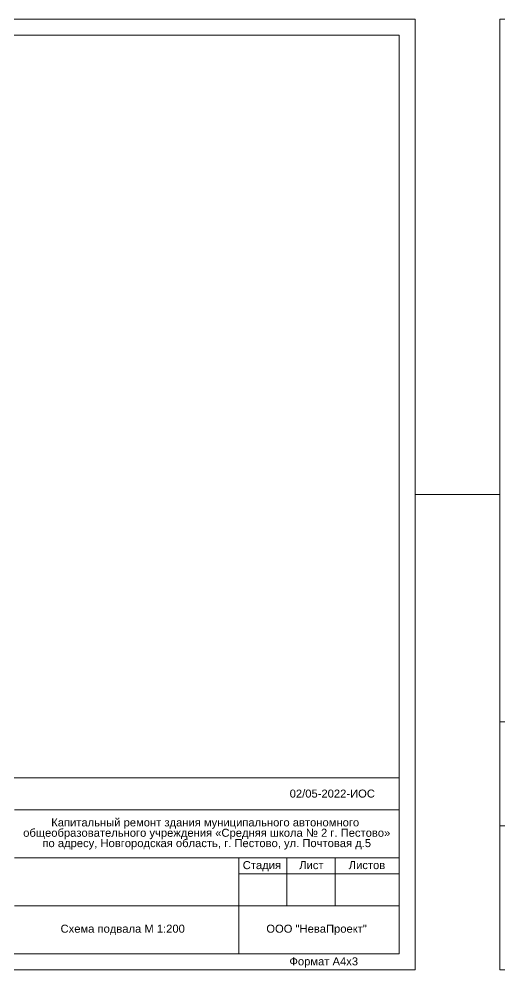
# Model space of a CAD drawing. Header units: millimetres. Extents: x 1982 to 10001982, y -1005230 to 4320529.
# Drawn here: x 2170548 to 2200547, y 1123450 to 1182850 of the extents above; entities that cross this region are included whole.
import ezdxf
from ezdxf.enums import TextEntityAlignment as Align

# ---------------------------------------------------------------- set-up
doc = ezdxf.new("R2010")
doc.units = ezdxf.units.MM
doc.linetypes.add('DGN Style 3', pattern=[499.525246, 356.803747, -142.721499])
doc.layers.add('Level 50', color=7, linetype='Continuous', lineweight=0)
doc.layers.add('Level 63', color=7, linetype='Continuous', lineweight=0)
doc.styles.add('Style-Arial', font='arial.ttf')

# ---------------------------------------------------------------- blocks, each defined once
blk = doc.blocks.new('*U49')
at = {"color": 7, "linetype": 'Continuous', "lineweight": 0}
blk.add_line((-63.075, 0), (-68.362, 0), dxfattribs=at)
at = {"color": 7, "linetype": 'Continuous', "lineweight": 0, "flags": 128}
blk.add_lwpolyline([(63.075, 29.7), (63.075, -29.7), (-63.075, -29.7), (-63.075, 29.7), (63.075, 29.7)], close=True, dxfattribs=at)
at = {"layer": 'Level 63', "color": 7, "linetype": 'Continuous', "lineweight": 13}
for p, q in [((-63.075, -14.2), (-61.075, -14.2)), ((-63.075, -14.2), (-63.075, -20.7)), ((-63.075, -20.7), (-61.075, -20.7))]:
    blk.add_line(p, q, dxfattribs=at)

msp = doc.modelspace()

# ---------------------------------------------------------------- linework, layer by layer
at = {"layer": 'Level 63', "color": 7, "linetype": 'Continuous', "lineweight": 13}
for p, q in [((2157259.386, 1135450.016), (2194259.386, 1135450.016)), ((2170259.386, 1133450.016), (2194259.386, 1133450.016)), ((2170259.386, 1130450.016), (2194259.386, 1130450.016)), ((2184259.386, 1129450.016), (2194259.386, 1129450.016)), ((2170259.386, 1127450.016), (2194259.386, 1127450.016))]:
    msp.add_line(p, q, dxfattribs=at)
msp.add_lwpolyline([(2069109.386, 1182850.016), (2195259.386, 1182850.016), (2195259.386, 1123450.016), (2069109.386, 1123450.016)], close=True, dxfattribs=at)
at = {"layer": 'Level 63', "color": 7, "linetype": 'Continuous', "lineweight": 13, "flags": 128}
for points in [[(2184259.386, 1130450.016), (2184259.386, 1124450.016)], [(2187259.386, 1130450.016), (2187259.386, 1127450.016)], [(2190259.386, 1130450.016), (2190259.386, 1127450.016)]]:
    msp.add_lwpolyline(points, dxfattribs=at)
at = {"layer": 'Level 63', "color": 7, "linetype": 'Continuous', "lineweight": 13}
msp.add_3dface([(2073109.386, 1124450.016), (2194259.386, 1124450.016), (2194259.386, 1181850.016), (2073109.386, 1181850.016)], dxfattribs=at)

# ---------------------------------------------------------------- block references
at = {"layer": 'Level 50', "color": 7, "linetype": 'Continuous', "lineweight": 13, "xscale": 1000, "yscale": 1000, "zscale": 1000}
msp.add_blockref('*U49', (2263621.875, 1153149.979), dxfattribs=at)

# ---------------------------------------------------------------- texts
at = {"color": 7, "linetype": 'Continuous', "lineweight": 0, "style": 'Style-Arial'}
msp.add_text('02/05-2022-ИОС', height=500, dxfattribs=at).set_placement((2187431.133, 1134717.833), align=Align.TOP_LEFT)
at = {"color": 18, "linetype": 'DGN Style 3', "lineweight": 0, "true_color": 0x000000, "insert": (2182159.674, 1132917.941), "char_height": 500, "attachment_point": 2, "line_spacing_factor": 0.776524, "style": 'Style-Arial'}
msp.add_mtext('Капитальный ремонт здания муниципального автономного\\P общеобразовательного учреждения «Средняя школа № 2 г. Пестово»\\P по адресу, Новгородская область, г. Пестово, ул. Почтовая д.5\\P', dxfattribs=at)
at = {"layer": 'Level 63', "color": 7, "linetype": 'Continuous', "lineweight": 0, "style": 'Style-Arial'}
for s, p in [('Стадия', (2185696.276, 1130000.036)), ('Лист', (2188784.918, 1130000.036)), ('Листов', (2192251.9, 1130000.036)), ('Схема подвала М 1:200', (2177014.661, 1126029.014)), ('ООО "НеваПроект"', (2189105.275, 1126029.014)), ('Формат A4х3', (2189554.108, 1123988.475))]:
    msp.add_text(s, height=500, dxfattribs=at).set_placement(p, align=Align.MIDDLE_CENTER)

doc.saveas('drawing.dxf')
